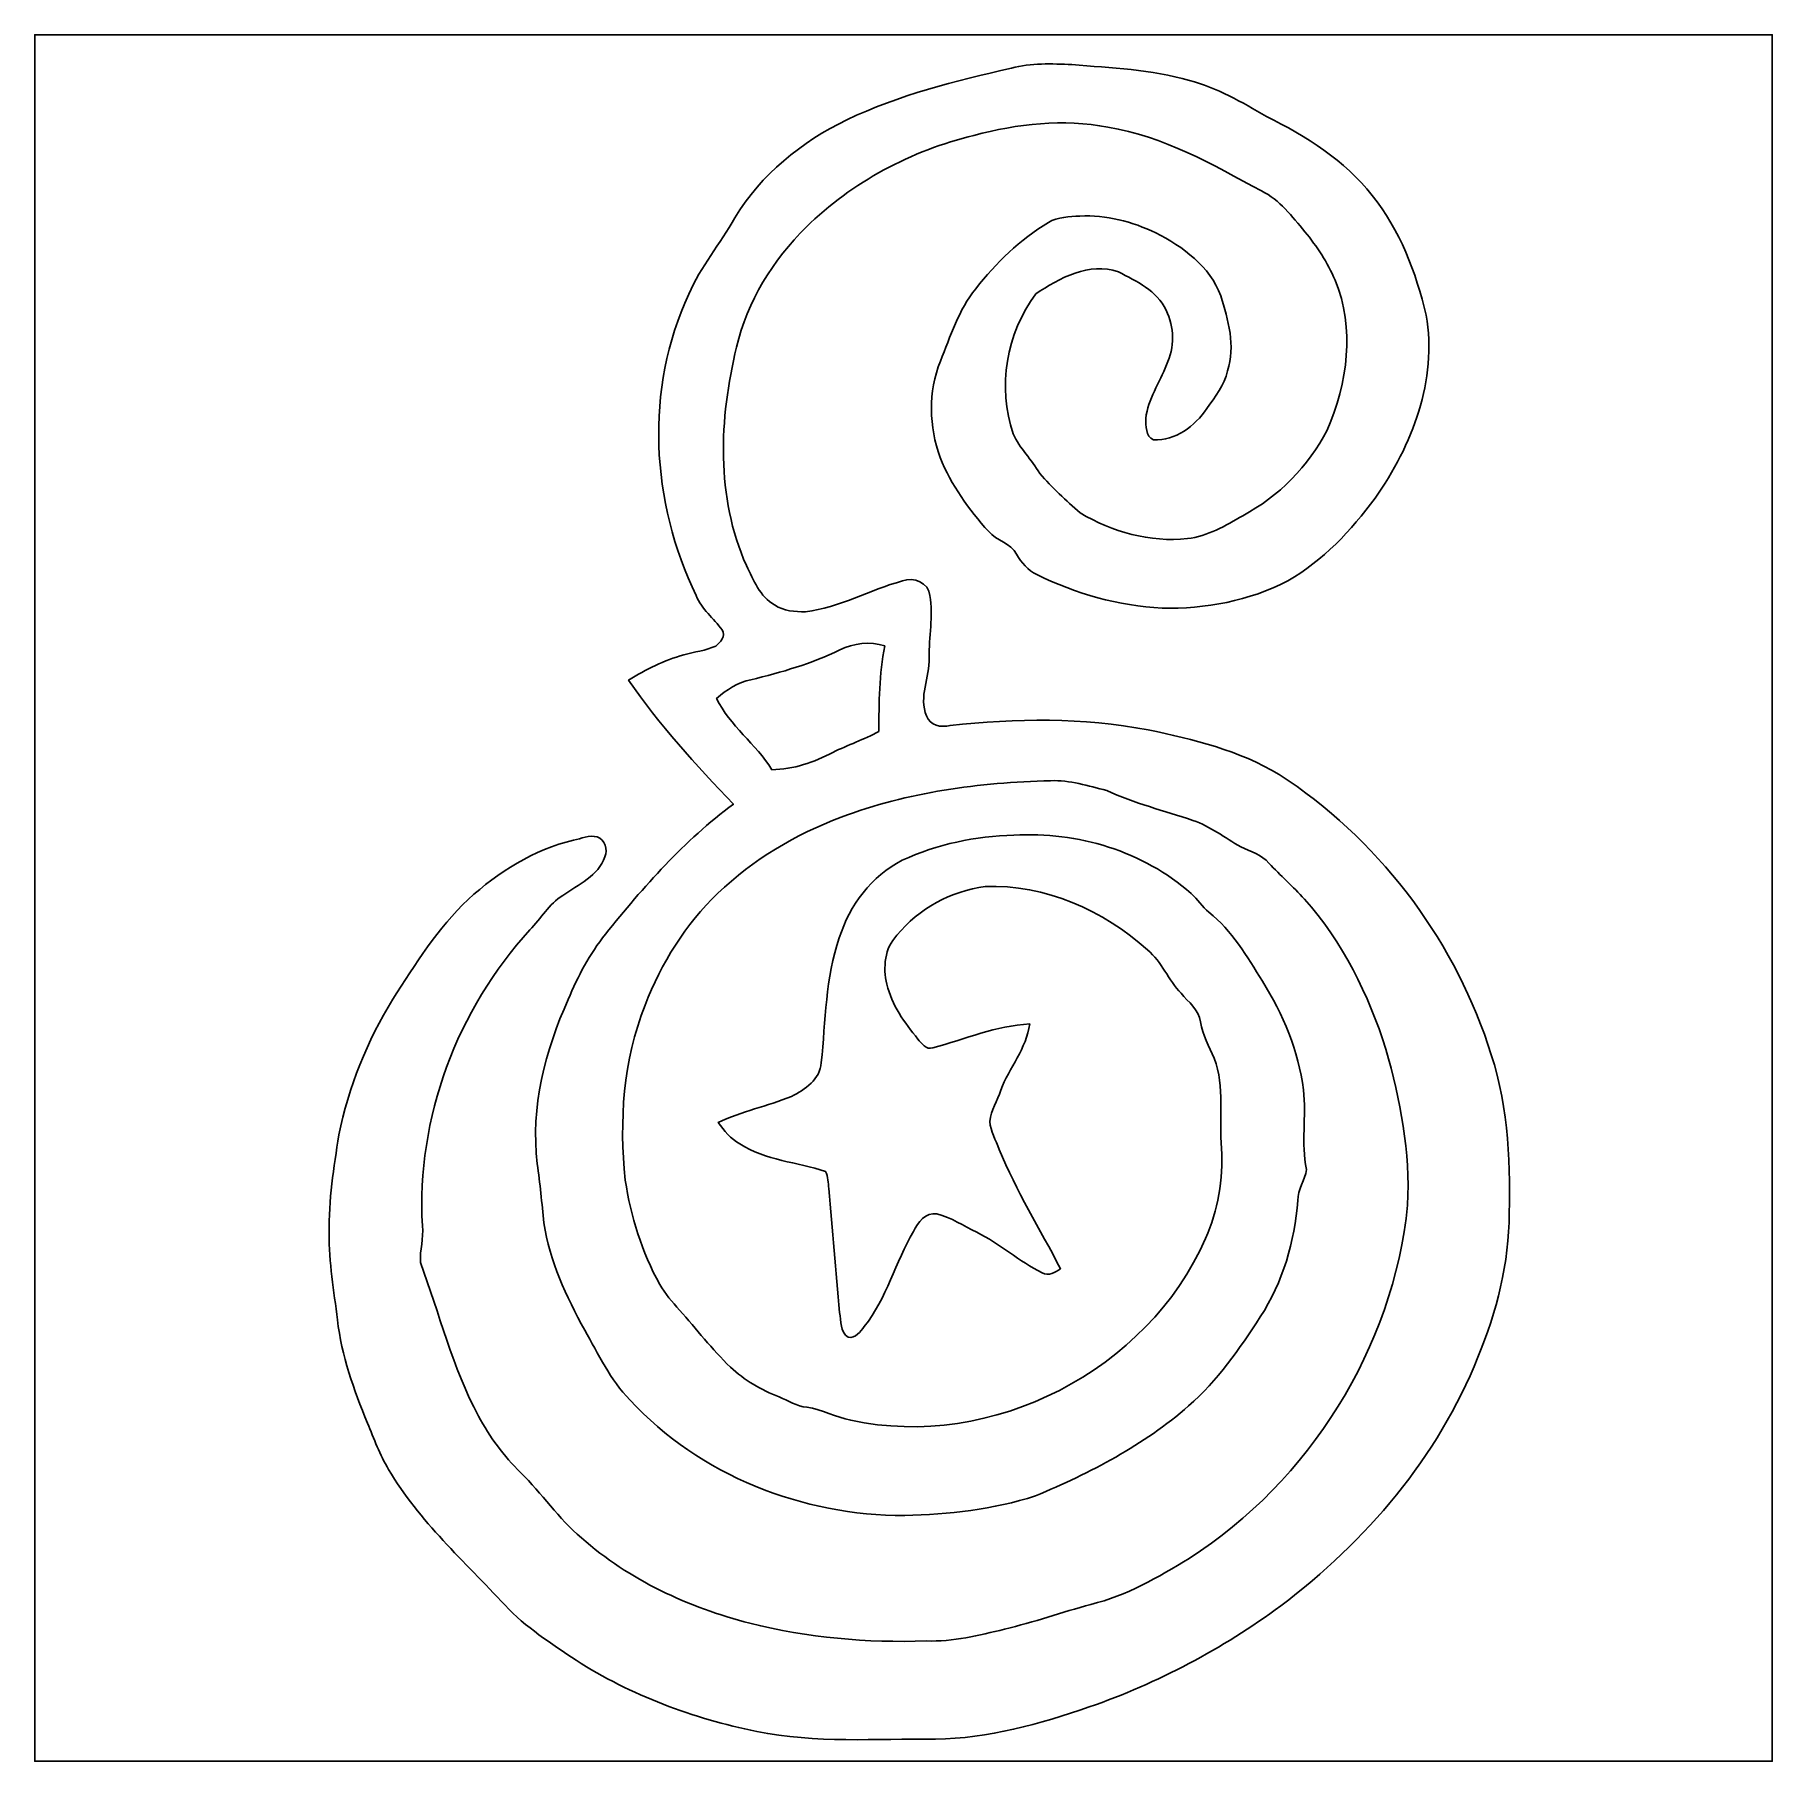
# Model space of a CAD drawing. Header units: centimetres. Extents: x -16.8 to 16.8, y -16.7 to 16.7.
import ezdxf

# ---------------------------------------------------------------- set-up
doc = ezdxf.new("R2010")
doc.units = ezdxf.units.CM
doc.header["$MEASUREMENT"] = 0
doc.layers.add('Layer 1', color=7, linetype='Continuous')

msp = doc.modelspace()

# ---------------------------------------------------------------- linework, layer by layer
at = {"layer": 'Layer 1', "color": 7}
for points, knots in [([(-16.77458, 16.66875), (-16.77458, 16.66875), (16.77458, 16.66875), (16.77458, 16.66875), (16.77458, 16.66875), (16.77458, 16.66875), (16.77458, -16.66875), (16.77458, -16.66875), (16.77458, -16.66875), (16.77458, -16.66875), (-16.77458, -16.66875), (-16.77458, -16.66875), (-16.77458, -16.66875), (-16.77458, -16.66875), (-16.77458, 16.66875), (-16.77458, 16.66875), (-16.77458, 16.66875), (-16.77458, 16.66875), (-16.77458, 16.66875), (-16.77458, 16.66875)], [0, 0, 0, 0, 0.16666667, 0.16666667, 0.16666667, 0.16666667, 0.33333333, 0.33333333, 0.33333333, 0.33333333, 0.5, 0.5, 0.5, 0.5, 0.66666667, 0.66666667, 0.66666667, 0.66666667, 1, 1, 1, 1]), ([(2.08245, 16.02387), (1.00048, 15.77763), (-0.08819, 15.50282), (-1.09538, 15.02657), (-1.09538, 15.02657), (-1.96674, 14.60324), (-2.75167, 13.97), (-3.25649, 13.13392), (-3.25649, 13.13392), (-3.54118, 12.63509), (-3.91724, 12.19094), (-4.14302, 11.6586), (-4.14302, 11.6586), (-5.00627, 9.83439), (-4.87398, 7.63552), (-4.00403, 5.83882), (-4.00403, 5.83882), (-3.89326, 5.57742), (-3.66748, 5.39926), (-3.50132, 5.17701), (-3.50132, 5.17701), (-3.42194, 5.06271), (-3.53483, 4.93042), (-3.62514, 4.86551), (-3.62514, 4.86551), (-3.81988, 4.77555), (-4.03719, 4.7565), (-4.24074, 4.69265), (-4.24074, 4.69265), (-4.62174, 4.59317), (-4.9724, 4.41078), (-5.30754, 4.20793), (-5.30754, 4.20793), (-4.71699, 3.34292), (-4.00826, 2.56434), (-3.28295, 1.81081), (-3.28295, 1.81081), (-4.23545, 1.1116), (-5.01968, 0.21696), (-5.75592, -0.69991), (-5.75592, -0.69991), (-6.05861, -1.07985), (-6.28579, -1.5113), (-6.47312, -1.95756), (-6.47312, -1.95756), (-6.9215, -2.94534), (-7.20196, -4.04213), (-7.07178, -5.13151), (-7.07178, -5.13151), (-7.02028, -5.51109), (-6.98006, -5.89209), (-6.94373, -6.2738), (-6.94373, -6.2738), (-6.83189, -7.01146), (-6.51157, -7.69373), (-6.15562, -8.34214), (-6.15562, -8.34214), (-5.89245, -8.80851), (-5.66314, -9.30557), (-5.28179, -9.69151), (-5.28179, -9.69151), (-3.93735, -11.15448), (-1.94733, -11.92636), (0.02293, -11.9253), (0.02293, -11.9253), (0.87418, -11.89849), (1.73426, -11.811), (2.54741, -11.54501), (2.54741, -11.54501), (3.60327, -11.10192), (4.63832, -10.5664), (5.5051, -9.80863), (5.5051, -9.80863), (6.06319, -9.32145), (6.48511, -8.70338), (6.88975, -8.08884), (6.88975, -8.08884), (7.32508, -7.41927), (7.55227, -6.63187), (7.61577, -5.84024), (7.61577, -5.84024), (7.60871, -5.62398), (7.75511, -5.44724), (7.78298, -5.24157), (7.78298, -5.24157), (7.67362, -4.73534), (7.78122, -4.21358), (7.72266, -3.70205), (7.72266, -3.70205), (7.62847, -2.95204), (7.32719, -2.24402), (6.93032, -1.6062), (6.93032, -1.6062), (6.63152, -1.13206), (6.34471, -0.62583), (5.89492, -0.27623), (5.89492, -0.27623), (5.76792, -0.16792), (5.68043, -0.02223), (5.55484, 0.08678), (5.55484, 0.08678), (4.62844, 0.90452), (3.3588, 1.28482), (2.1336, 1.21497), (2.1336, 1.21497), (1.39382, 1.19204), (0.64911, 1.04316), (-0.02328, 0.72743), (-0.02328, 0.72743), (-0.6163, 0.42757), (-1.04175, -0.14146), (-1.23966, -0.76835), (-1.23966, -0.76835), (-1.51095, -1.5427), (-1.50072, -2.37314), (-1.58891, -3.17853), (-1.58891, -3.17853), (-1.60549, -3.50273), (-1.905, -3.69993), (-2.16429, -3.83364), (-2.16429, -3.83364), (-2.62855, -4.0192), (-3.12349, -4.1215), (-3.57787, -4.33317), (-3.57787, -4.33317), (-3.47028, -4.49933), (-3.33058, -4.64608), (-3.15842, -4.74592), (-3.15842, -4.74592), (-2.66277, -5.06871), (-2.05281, -5.09693), (-1.50495, -5.28249), (-1.50495, -5.28249), (-1.4478, -5.38127), (-1.46226, -5.50157), (-1.43933, -5.60987), (-1.43933, -5.60987), (-1.37266, -6.4075), (-1.3014, -7.20478), (-1.23296, -8.00241), (-1.23296, -8.00241), (-1.20579, -8.17139), (-1.22837, -8.376), (-1.06715, -8.48289), (-1.06715, -8.48289), (-0.92393, -8.51288), (-0.83397, -8.36542), (-0.75741, -8.2737), (-0.75741, -8.2737), (-0.32068, -7.72971), (-0.15804, -7.03227), (0.19473, -6.43961), (0.19473, -6.43961), (0.27587, -6.26569), (0.42686, -6.06107), (0.64594, -6.09882), (0.64594, -6.09882), (0.9211, -6.16797), (1.16064, -6.3313), (1.41323, -6.45548), (1.41323, -6.45548), (1.85984, -6.67385), (2.22991, -7.01887), (2.67582, -7.23688), (2.67582, -7.23688), (2.80176, -7.30779), (2.92735, -7.22912), (3.03177, -7.15963), (3.03177, -7.15963), (2.63596, -6.39163), (2.17417, -5.65644), (1.84714, -4.85422), (1.84714, -4.85422), (1.77871, -4.67678), (1.68875, -4.50321), (1.66441, -4.31306), (1.66441, -4.31306), (1.68839, -4.09751), (1.81434, -3.91407), (1.87925, -3.71122), (1.87925, -3.71122), (2.04011, -3.27342), (2.37772, -2.90548), (2.43664, -2.43099), (2.43664, -2.43099), (1.78894, -2.4638), (1.18674, -2.72909), (0.56762, -2.89313), (0.56762, -2.89313), (0.43568, -2.9397), (0.35172, -2.80388), (0.27693, -2.72274), (0.27693, -2.72274), (0.01799, -2.40947), (-0.22507, -2.06481), (-0.32244, -1.6637), (-0.32244, -1.6637), (-0.39829, -1.34444), (-0.36548, -0.96555), (-0.12665, -0.72073), (-0.12665, -0.72073), (0.29034, -0.20073), (0.91793, 0.13194), (1.57515, 0.21943), (1.57515, 0.21943), (2.73226, 0.27199), (3.86292, -0.23989), (4.71205, -1.0033), (4.71205, -1.0033), (4.98863, -1.23261), (5.11104, -1.58433), (5.35834, -1.83833), (5.35834, -1.83833), (5.50474, -2.00695), (5.69771, -2.159), (5.73722, -2.39289), (5.73722, -2.39289), (5.77321, -2.64583), (5.89774, -2.86632), (6.00181, -3.09457), (6.00181, -3.09457), (6.20501, -3.6516), (6.08824, -4.25697), (6.14186, -4.83517), (6.14186, -4.83517), (6.17996, -5.42996), (6.07236, -6.02968), (5.83389, -6.57542), (5.83389, -6.57542), (4.71417, -9.12178), (1.70568, -10.67752), (-1.01706, -10.08309), (-1.01706, -10.08309), (-1.30634, -10.02206), (-1.57268, -9.8806), (-1.86443, -9.83156), (-1.86443, -9.83156), (-2.06269, -9.82239), (-2.22356, -9.70033), (-2.40348, -9.63436), (-2.40348, -9.63436), (-2.74708, -9.49854), (-3.07305, -9.31192), (-3.34222, -9.05722), (-3.34222, -9.05722), (-3.69641, -8.71502), (-3.99803, -8.32485), (-4.324, -7.95761), (-4.324, -7.95761), (-4.46088, -7.79921), (-4.60728, -7.64575), (-4.70711, -7.46019), (-4.70711, -7.46019), (-5.05319, -6.8386), (-5.26344, -6.14645), (-5.37351, -5.44583), (-5.37351, -5.44583), (-5.48887, -4.312), (-5.41937, -3.13337), (-4.98722, -2.06763), (-4.98722, -2.06763), (-4.68171, -1.25871), (-4.20546, -0.51118), (-3.58563, 0.09278), (-3.58563, 0.09278), (-2.90442, 0.73872), (-2.08456, 1.23296), (-1.20509, 1.55822), (-1.20509, 1.55822), (0.0829, 2.04752), (1.4672, 2.23167), (2.8388, 2.26519), (2.8388, 2.26519), (3.20992, 2.27753), (3.56764, 2.16464), (3.92359, 2.07645), (3.92359, 2.07645), (4.45841, 1.82845), (5.03167, 1.68593), (5.58871, 1.49754), (5.58871, 1.49754), (5.92561, 1.38606), (6.20536, 1.15817), (6.51263, 0.98778), (6.51263, 0.98778), (6.6996, 0.89606), (6.91727, 0.83926), (7.05556, 0.67134), (7.05556, 0.67134), (7.27922, 0.43639), (7.52122, 0.21907), (7.74171, -0.0194), (7.74171, -0.0194), (8.48184, -0.84878), (8.98066, -1.86619), (9.31651, -2.91924), (9.31651, -2.91924), (9.5945, -3.89467), (9.78641, -4.91031), (9.73279, -5.92843), (9.73279, -5.92843), (9.45832, -8.68539), (7.8419, -11.25432), (5.51886, -12.75115), (5.51886, -12.75115), (4.9216, -13.11522), (4.30389, -13.47576), (3.61703, -13.63909), (3.61703, -13.63909), (3.06035, -13.79326), (2.51389, -13.9827), (1.95227, -14.11958), (1.95227, -14.11958), (1.45627, -14.23599), (0.95532, -14.36723), (0.44097, -14.34465), (0.44097, -14.34465), (-0.70273, -14.38875), (-1.8542, -14.27939), (-2.96616, -14.00528), (-2.96616, -14.00528), (-4.14973, -13.69554), (-5.29731, -13.17554), (-6.21594, -12.35357), (-6.21594, -12.35357), (-6.66503, -11.98986), (-6.97653, -11.49315), (-7.39211, -11.09627), (-7.39211, -11.09627), (-7.71596, -10.77524), (-7.99289, -10.4073), (-8.20596, -10.00407), (-8.20596, -10.00407), (-8.70938, -9.06745), (-8.96161, -8.02675), (-9.3278, -7.03545), (-9.3278, -7.03545), (-9.34191, -6.80226), (-9.25901, -6.56908), (-9.28899, -6.33307), (-9.28899, -6.33307), (-9.40894, -4.24815), (-8.61942, -2.1523), (-7.2136, -0.61771), (-7.2136, -0.61771), (-6.99876, -0.39723), (-6.84424, -0.11606), (-6.57754, 0.04939), (-6.57754, 0.04939), (-6.2798, 0.26106), (-5.89351, 0.42263), (-5.76615, 0.79587), (-5.76615, 0.79587), (-5.70618, 0.93521), (-5.76509, 1.1243), (-5.91291, 1.17898), (-5.91291, 1.17898), (-6.06637, 1.22273), (-6.22335, 1.14476), (-6.37223, 1.11831), (-6.37223, 1.11831), (-7.13952, 0.92992), (-7.82673, 0.50341), (-8.40423, -0.02716), (-8.40423, -0.02716), (-8.99372, -0.58526), (-9.43046, -1.27564), (-9.86261, -1.9558), (-9.86261, -1.9558), (-10.3572, -2.75978), (-10.70963, -3.6509), (-10.90471, -4.57447), (-10.90471, -4.57447), (-10.99679, -5.20347), (-11.10403, -5.836), (-11.08957, -6.47418), (-11.08957, -6.47418), (-11.09839, -7.03474), (-10.99608, -7.58825), (-10.93082, -8.14317), (-10.93082, -8.14317), (-10.84933, -8.83603), (-10.61473, -9.49784), (-10.34979, -10.13919), (-10.34979, -10.13919), (-10.22315, -10.44152), (-10.11308, -10.75337), (-9.94093, -11.03454), (-9.94093, -11.03454), (-9.35073, -12.03501), (-8.47654, -12.81289), (-7.69444, -13.65603), (-7.69444, -13.65603), (-7.2958, -14.07971), (-6.80261, -14.3958), (-6.32354, -14.7193), (-6.32354, -14.7193), (-5.26274, -15.39416), (-4.06506, -15.84572), (-2.83457, -16.09337), (-2.83457, -16.09337), (-1.69792, -16.32479), (-0.53305, -16.23377), (0.61807, -16.24012), (0.61807, -16.24012), (1.63795, -16.22884), (2.62996, -15.95296), (3.58669, -15.61994), (3.58669, -15.61994), (4.9089, -15.16204), (6.15738, -14.4974), (7.28345, -13.66802), (7.28345, -13.66802), (8.93198, -12.43012), (10.32122, -10.79429), (11.08992, -8.86848), (11.08992, -8.86848), (11.45399, -7.98689), (11.69635, -7.04391), (11.69564, -6.08577), (11.69564, -6.08577), (11.73057, -4.98969), (11.65296, -3.87033), (11.28466, -2.82928), (11.28466, -2.82928), (10.56922, -0.70803), (9.13342, 1.16628), (7.25382, 2.38619), (7.25382, 2.38619), (6.48335, 2.84939), (5.59541, 3.06564), (4.72405, 3.24661), (4.72405, 3.24661), (3.46393, 3.4858), (2.17064, 3.47063), (0.89994, 3.33234), (0.89994, 3.33234), (0.72743, 3.28612), (0.51329, 3.32775), (0.44662, 3.51578), (0.44662, 3.51578), (0.29069, 3.88232), (0.50165, 4.26332), (0.49847, 4.63832), (0.49847, 4.63832), (0.48084, 5.03978), (0.58173, 5.44054), (0.51153, 5.83953), (0.51153, 5.83953), (0.48683, 6.08295), (0.19438, 6.21065), (-0.02046, 6.12352), (-0.02046, 6.12352), (-0.65052, 5.94642), (-1.23472, 5.60705), (-1.8923, 5.52662), (-1.8923, 5.52662), (-2.09409, 5.52838), (-2.3174, 5.53826), (-2.48849, 5.65856), (-2.48849, 5.65856), (-2.7753, 5.81978), (-2.8956, 6.13869), (-3.03318, 6.41844), (-3.03318, 6.41844), (-3.62409, 7.74418), (-3.55847, 9.2523), (-3.22404, 10.63554), (-3.22404, 10.63554), (-3.02013, 11.52102), (-2.51742, 12.31829), (-1.87889, 12.95612), (-1.87889, 12.95612), (-0.98884, 13.82854), (0.15099, 14.43143), (1.3589, 14.72565), (1.3589, 14.72565), (2.19886, 14.94719), (3.08716, 15.05444), (3.94688, 14.88299), (3.94688, 14.88299), (5.01897, 14.71119), (5.97041, 14.16015), (6.91268, 13.6525), (6.91268, 13.6525), (7.26793, 13.48105), (7.50288, 13.15791), (7.75017, 12.86581), (7.75017, 12.86581), (7.98301, 12.58076), (8.19009, 12.27067), (8.33261, 11.93024), (8.33261, 11.93024), (8.72525, 11.00561), (8.57144, 9.93422), (8.18127, 9.03605), (8.18127, 9.03605), (7.82073, 8.33896), (7.24394, 7.75335), (6.55249, 7.38152), (6.55249, 7.38152), (6.217, 7.19067), (5.87481, 6.98253), (5.48217, 6.9402), (5.48217, 6.9402), (4.75862, 6.86153), (4.03049, 7.07108), (3.4096, 7.43409), (3.4096, 7.43409), (3.1429, 7.67927), (2.86597, 7.92198), (2.63172, 8.19926), (2.63172, 8.19926), (2.47579, 8.46384), (2.24402, 8.68151), (2.11949, 8.96408), (2.11949, 8.96408), (1.80658, 9.86084), (1.9879, 10.90577), (2.5527, 11.66389), (2.5527, 11.66389), (3.0099, 11.9694), (3.5881, 12.29078), (4.14937, 12.08934), (4.14937, 12.08934), (4.49933, 11.91013), (4.89338, 11.72845), (5.06906, 11.35098), (5.06906, 11.35098), (5.23381, 11.02748), (5.2384, 10.6232), (5.07753, 10.29688), (5.07753, 10.29688), (4.947, 9.9501), (4.72122, 9.63401), (4.67748, 9.25936), (4.67748, 9.25936), (4.68595, 9.12707), (4.66901, 8.90693), (4.82706, 8.84661), (4.82706, 8.84661), (5.25639, 8.82474), (5.62469, 9.11578), (5.85999, 9.44986), (5.85999, 9.44986), (6.00957, 9.68128), (6.19972, 9.90177), (6.25581, 10.1794), (6.25581, 10.1794), (6.41667, 10.65706), (6.26921, 11.16471), (6.12493, 11.62544), (6.12493, 11.62544), (5.9182, 12.20011), (5.39362, 12.57476), (4.87292, 12.84464), (4.87292, 12.84464), (4.41607, 13.05877), (3.91336, 13.19177), (3.40572, 13.16849), (3.40572, 13.16849), (3.19969, 13.15826), (2.97991, 13.14909), (2.79682, 13.04361), (2.79682, 13.04361), (2.24896, 12.71623), (1.78894, 12.26114), (1.39382, 11.76443), (1.39382, 11.76443), (1.06539, 11.35345), (0.90629, 10.84651), (0.71191, 10.36602), (0.71191, 10.36602), (0.47237, 9.77618), (0.49036, 9.09955), (0.70838, 8.50653), (0.70838, 8.50653), (0.92004, 7.97348), (1.26048, 7.499), (1.64465, 7.07743), (1.64465, 7.07743), (1.7974, 6.89751), (2.07045, 6.85659), (2.18299, 6.6361), (2.18299, 6.6361), (2.28071, 6.477), (2.39854, 6.32601), (2.57316, 6.24558), (2.57316, 6.24558), (3.32634, 5.87269), (4.15219, 5.64198), (4.99286, 5.59788), (4.99286, 5.59788), (5.82754, 5.57812), (6.67702, 5.73581), (7.42103, 6.12352), (7.42103, 6.12352), (8.09907, 6.51298), (8.64482, 7.09718), (9.10625, 7.72054), (9.10625, 7.72054), (9.81851, 8.73654), (10.31557, 10.00054), (10.09121, 11.25679), (10.09121, 11.25679), (9.89647, 12.08229), (9.58427, 12.8972), (9.05157, 13.56713), (9.05157, 13.56713), (8.51817, 14.2434), (7.77416, 14.71542), (7.00864, 15.08972), (7.00864, 15.08972), (6.53697, 15.36806), (6.05367, 15.64534), (5.51956, 15.78434), (5.51956, 15.78434), (4.78331, 16.00553), (4.01144, 16.02422), (3.25226, 16.09478), (3.25226, 16.09478), (2.86244, 16.10783), (2.46204, 16.12794), (2.08245, 16.02387)], [0, 0, 0, 0, 0.00636943, 0.00636943, 0.00636943, 0.00636943, 0.01273885, 0.01273885, 0.01273885, 0.01273885, 0.01910828, 0.01910828, 0.01910828, 0.01910828, 0.02547771, 0.02547771, 0.02547771, 0.02547771, 0.03184713, 0.03184713, 0.03184713, 0.03184713, 0.03821656, 0.03821656, 0.03821656, 0.03821656, 0.04458599, 0.04458599, 0.04458599, 0.04458599, 0.05095541, 0.05095541, 0.05095541, 0.05095541, 0.05732484, 0.05732484, 0.05732484, 0.05732484, 0.06369427, 0.06369427, 0.06369427, 0.06369427, 0.07006369, 0.07006369, 0.07006369, 0.07006369, 0.07643312, 0.07643312, 0.07643312, 0.07643312, 0.08280255, 0.08280255, 0.08280255, 0.08280255, 0.08917197, 0.08917197, 0.08917197, 0.08917197, 0.0955414, 0.0955414, 0.0955414, 0.0955414, 0.10191083, 0.10191083, 0.10191083, 0.10191083, 0.10828025, 0.10828025, 0.10828025, 0.10828025, 0.11464968, 0.11464968, 0.11464968, 0.11464968, 0.12101911, 0.12101911, 0.12101911, 0.12101911, 0.12738854, 0.12738854, 0.12738854, 0.12738854, 0.13375796, 0.13375796, 0.13375796, 0.13375796, 0.14012739, 0.14012739, 0.14012739, 0.14012739, 0.14649682, 0.14649682, 0.14649682, 0.14649682, 0.15286624, 0.15286624, 0.15286624, 0.15286624, 0.15923567, 0.15923567, 0.15923567, 0.15923567, 0.1656051, 0.1656051, 0.1656051, 0.1656051, 0.17197452, 0.17197452, 0.17197452, 0.17197452, 0.17834395, 0.17834395, 0.17834395, 0.17834395, 0.18471338, 0.18471338, 0.18471338, 0.18471338, 0.1910828, 0.1910828, 0.1910828, 0.1910828, 0.19745223, 0.19745223, 0.19745223, 0.19745223, 0.20382166, 0.20382166, 0.20382166, 0.20382166, 0.21019108, 0.21019108, 0.21019108, 0.21019108, 0.21656051, 0.21656051, 0.21656051, 0.21656051, 0.22292994, 0.22292994, 0.22292994, 0.22292994, 0.22929936, 0.22929936, 0.22929936, 0.22929936, 0.23566879, 0.23566879, 0.23566879, 0.23566879, 0.24203822, 0.24203822, 0.24203822, 0.24203822, 0.24840764, 0.24840764, 0.24840764, 0.24840764, 0.25477707, 0.25477707, 0.25477707, 0.25477707, 0.2611465, 0.2611465, 0.2611465, 0.2611465, 0.26751592, 0.26751592, 0.26751592, 0.26751592, 0.27388535, 0.27388535, 0.27388535, 0.27388535, 0.28025478, 0.28025478, 0.28025478, 0.28025478, 0.2866242, 0.2866242, 0.2866242, 0.2866242, 0.29299363, 0.29299363, 0.29299363, 0.29299363, 0.29936306, 0.29936306, 0.29936306, 0.29936306, 0.30573248, 0.30573248, 0.30573248, 0.30573248, 0.31210191, 0.31210191, 0.31210191, 0.31210191, 0.31847134, 0.31847134, 0.31847134, 0.31847134, 0.32484076, 0.32484076, 0.32484076, 0.32484076, 0.33121019, 0.33121019, 0.33121019, 0.33121019, 0.33757962, 0.33757962, 0.33757962, 0.33757962, 0.34394904, 0.34394904, 0.34394904, 0.34394904, 0.35031847, 0.35031847, 0.35031847, 0.35031847, 0.3566879, 0.3566879, 0.3566879, 0.3566879, 0.36305732, 0.36305732, 0.36305732, 0.36305732, 0.36942675, 0.36942675, 0.36942675, 0.36942675, 0.37579618, 0.37579618, 0.37579618, 0.37579618, 0.38216561, 0.38216561, 0.38216561, 0.38216561, 0.38853503, 0.38853503, 0.38853503, 0.38853503, 0.39490446, 0.39490446, 0.39490446, 0.39490446, 0.40127389, 0.40127389, 0.40127389, 0.40127389, 0.40764331, 0.40764331, 0.40764331, 0.40764331, 0.41401274, 0.41401274, 0.41401274, 0.41401274, 0.42038217, 0.42038217, 0.42038217, 0.42038217, 0.42675159, 0.42675159, 0.42675159, 0.42675159, 0.43312102, 0.43312102, 0.43312102, 0.43312102, 0.43949045, 0.43949045, 0.43949045, 0.43949045, 0.44585987, 0.44585987, 0.44585987, 0.44585987, 0.4522293, 0.4522293, 0.4522293, 0.4522293, 0.45859873, 0.45859873, 0.45859873, 0.45859873, 0.46496815, 0.46496815, 0.46496815, 0.46496815, 0.47133758, 0.47133758, 0.47133758, 0.47133758, 0.47770701, 0.47770701, 0.47770701, 0.47770701, 0.48407643, 0.48407643, 0.48407643, 0.48407643, 0.49044586, 0.49044586, 0.49044586, 0.49044586, 0.49681529, 0.49681529, 0.49681529, 0.49681529, 0.50318471, 0.50318471, 0.50318471, 0.50318471, 0.50955414, 0.50955414, 0.50955414, 0.50955414, 0.51592357, 0.51592357, 0.51592357, 0.51592357, 0.52229299, 0.52229299, 0.52229299, 0.52229299, 0.52866242, 0.52866242, 0.52866242, 0.52866242, 0.53503185, 0.53503185, 0.53503185, 0.53503185, 0.54140127, 0.54140127, 0.54140127, 0.54140127, 0.5477707, 0.5477707, 0.5477707, 0.5477707, 0.55414013, 0.55414013, 0.55414013, 0.55414013, 0.56050955, 0.56050955, 0.56050955, 0.56050955, 0.56687898, 0.56687898, 0.56687898, 0.56687898, 0.57324841, 0.57324841, 0.57324841, 0.57324841, 0.57961783, 0.57961783, 0.57961783, 0.57961783, 0.58598726, 0.58598726, 0.58598726, 0.58598726, 0.59235669, 0.59235669, 0.59235669, 0.59235669, 0.59872611, 0.59872611, 0.59872611, 0.59872611, 0.60509554, 0.60509554, 0.60509554, 0.60509554, 0.61146497, 0.61146497, 0.61146497, 0.61146497, 0.61783439, 0.61783439, 0.61783439, 0.61783439, 0.62420382, 0.62420382, 0.62420382, 0.62420382, 0.63057325, 0.63057325, 0.63057325, 0.63057325, 0.63694268, 0.63694268, 0.63694268, 0.63694268, 0.6433121, 0.6433121, 0.6433121, 0.6433121, 0.64968153, 0.64968153, 0.64968153, 0.64968153, 0.65605096, 0.65605096, 0.65605096, 0.65605096, 0.66242038, 0.66242038, 0.66242038, 0.66242038, 0.66878981, 0.66878981, 0.66878981, 0.66878981, 0.67515924, 0.67515924, 0.67515924, 0.67515924, 0.68152866, 0.68152866, 0.68152866, 0.68152866, 0.68789809, 0.68789809, 0.68789809, 0.68789809, 0.69426752, 0.69426752, 0.69426752, 0.69426752, 0.70063694, 0.70063694, 0.70063694, 0.70063694, 0.70700637, 0.70700637, 0.70700637, 0.70700637, 0.7133758, 0.7133758, 0.7133758, 0.7133758, 0.71974522, 0.71974522, 0.71974522, 0.71974522, 0.72611465, 0.72611465, 0.72611465, 0.72611465, 0.73248408, 0.73248408, 0.73248408, 0.73248408, 0.7388535, 0.7388535, 0.7388535, 0.7388535, 0.74522293, 0.74522293, 0.74522293, 0.74522293, 0.75159236, 0.75159236, 0.75159236, 0.75159236, 0.75796178, 0.75796178, 0.75796178, 0.75796178, 0.76433121, 0.76433121, 0.76433121, 0.76433121, 0.77070064, 0.77070064, 0.77070064, 0.77070064, 0.77707006, 0.77707006, 0.77707006, 0.77707006, 0.78343949, 0.78343949, 0.78343949, 0.78343949, 0.78980892, 0.78980892, 0.78980892, 0.78980892, 0.79617834, 0.79617834, 0.79617834, 0.79617834, 0.80254777, 0.80254777, 0.80254777, 0.80254777, 0.8089172, 0.8089172, 0.8089172, 0.8089172, 0.81528662, 0.81528662, 0.81528662, 0.81528662, 0.82165605, 0.82165605, 0.82165605, 0.82165605, 0.82802548, 0.82802548, 0.82802548, 0.82802548, 0.8343949, 0.8343949, 0.8343949, 0.8343949, 0.84076433, 0.84076433, 0.84076433, 0.84076433, 0.84713376, 0.84713376, 0.84713376, 0.84713376, 0.85350318, 0.85350318, 0.85350318, 0.85350318, 0.85987261, 0.85987261, 0.85987261, 0.85987261, 0.86624204, 0.86624204, 0.86624204, 0.86624204, 0.87261146, 0.87261146, 0.87261146, 0.87261146, 0.87898089, 0.87898089, 0.87898089, 0.87898089, 0.88535032, 0.88535032, 0.88535032, 0.88535032, 0.89171975, 0.89171975, 0.89171975, 0.89171975, 0.89808917, 0.89808917, 0.89808917, 0.89808917, 0.9044586, 0.9044586, 0.9044586, 0.9044586, 0.91082803, 0.91082803, 0.91082803, 0.91082803, 0.91719745, 0.91719745, 0.91719745, 0.91719745, 0.92356688, 0.92356688, 0.92356688, 0.92356688, 0.92993631, 0.92993631, 0.92993631, 0.92993631, 0.93630573, 0.93630573, 0.93630573, 0.93630573, 0.94267516, 0.94267516, 0.94267516, 0.94267516, 0.94904459, 0.94904459, 0.94904459, 0.94904459, 0.95541401, 0.95541401, 0.95541401, 0.95541401, 0.96178344, 0.96178344, 0.96178344, 0.96178344, 0.96815287, 0.96815287, 0.96815287, 0.96815287, 0.97452229, 0.97452229, 0.97452229, 0.97452229, 0.98089172, 0.98089172, 0.98089172, 0.98089172, 0.98726115, 0.98726115, 0.98726115, 0.98726115, 1, 1, 1, 1]), ([(-1.22767, 4.79108), (-0.96238, 4.92478), (-0.64735, 4.95794), (-0.36266, 4.86833), (-0.36266, 4.86833), (-0.46955, 4.32506), (-0.47378, 3.76802), (-0.47696, 3.21628), (-0.47696, 3.21628), (-0.76165, 3.05964), (-1.07174, 2.95628), (-1.36278, 2.81199), (-1.36278, 2.81199), (-1.72896, 2.62114), (-2.12337, 2.48285), (-2.54176, 2.47756), (-2.54176, 2.47756), (-2.84762, 2.97709), (-3.35633, 3.31858), (-3.60892, 3.85516), (-3.60892, 3.85516), (-3.4163, 4.01884), (-3.19969, 4.16666), (-2.94605, 4.21428), (-2.94605, 4.21428), (-2.35832, 4.3561), (-1.77341, 4.52649), (-1.22767, 4.79108)], [0, 0, 0, 0, 0.125, 0.125, 0.125, 0.125, 0.25, 0.25, 0.25, 0.25, 0.375, 0.375, 0.375, 0.375, 0.5, 0.5, 0.5, 0.5, 0.625, 0.625, 0.625, 0.625, 0.75, 0.75, 0.75, 0.75, 1, 1, 1, 1])]:
    msp.add_open_spline(points, degree=3, knots=knots, dxfattribs=at)
at = {"layer": 'Layer 1', "color": 253}
for points, knots in [([(2.08245, 16.02387), (2.46204, 16.12794), (2.86244, 16.10783), (3.25226, 16.09478), (3.25226, 16.09478), (4.01144, 16.02422), (4.78331, 16.00553), (5.51956, 15.78434), (5.51956, 15.78434), (6.05367, 15.64534), (6.53697, 15.36806), (7.00864, 15.08972), (7.00864, 15.08972), (7.77416, 14.71542), (8.51817, 14.2434), (9.05157, 13.56713), (9.05157, 13.56713), (9.58427, 12.8972), (9.89647, 12.08229), (10.09121, 11.25679), (10.09121, 11.25679), (10.31557, 10.00054), (9.81851, 8.73654), (9.10625, 7.72054), (9.10625, 7.72054), (8.64482, 7.09718), (8.09907, 6.51298), (7.42103, 6.12352), (7.42103, 6.12352), (6.67702, 5.73581), (5.82754, 5.57812), (4.99286, 5.59788), (4.99286, 5.59788), (4.15219, 5.64198), (3.32634, 5.87269), (2.57316, 6.24558), (2.57316, 6.24558), (2.39854, 6.32601), (2.28071, 6.477), (2.18299, 6.6361), (2.18299, 6.6361), (2.07045, 6.85659), (1.7974, 6.89751), (1.64465, 7.07743), (1.64465, 7.07743), (1.26048, 7.499), (0.92004, 7.97348), (0.70838, 8.50653), (0.70838, 8.50653), (0.49036, 9.09955), (0.47237, 9.77618), (0.71191, 10.36602), (0.71191, 10.36602), (0.90629, 10.84651), (1.06539, 11.35345), (1.39382, 11.76443), (1.39382, 11.76443), (1.78894, 12.26114), (2.24896, 12.71623), (2.79682, 13.04361), (2.79682, 13.04361), (2.97991, 13.14909), (3.19969, 13.15826), (3.40572, 13.16849), (3.40572, 13.16849), (3.91336, 13.19177), (4.41607, 13.05877), (4.87292, 12.84464), (4.87292, 12.84464), (5.39362, 12.57476), (5.9182, 12.20011), (6.12493, 11.62544), (6.12493, 11.62544), (6.26921, 11.16471), (6.41667, 10.65706), (6.25581, 10.1794), (6.25581, 10.1794), (6.19972, 9.90177), (6.00957, 9.68128), (5.85999, 9.44986), (5.85999, 9.44986), (5.62469, 9.11578), (5.25639, 8.82474), (4.82706, 8.84661), (4.82706, 8.84661), (4.66901, 8.90693), (4.68595, 9.12707), (4.67748, 9.25936), (4.67748, 9.25936), (4.72122, 9.63401), (4.947, 9.9501), (5.07753, 10.29688), (5.07753, 10.29688), (5.2384, 10.6232), (5.23381, 11.02748), (5.06906, 11.35098), (5.06906, 11.35098), (4.89338, 11.72845), (4.49933, 11.91013), (4.14937, 12.08934), (4.14937, 12.08934), (3.5881, 12.29078), (3.0099, 11.9694), (2.5527, 11.66389), (2.5527, 11.66389), (1.9879, 10.90577), (1.80658, 9.86084), (2.11949, 8.96408), (2.11949, 8.96408), (2.24402, 8.68151), (2.47579, 8.46384), (2.63172, 8.19926), (2.63172, 8.19926), (2.86597, 7.92198), (3.1429, 7.67927), (3.4096, 7.43409), (3.4096, 7.43409), (4.03049, 7.07108), (4.75862, 6.86153), (5.48217, 6.9402), (5.48217, 6.9402), (5.87481, 6.98253), (6.217, 7.19067), (6.55249, 7.38152), (6.55249, 7.38152), (7.24394, 7.75335), (7.82073, 8.33896), (8.18127, 9.03605), (8.18127, 9.03605), (8.57144, 9.93422), (8.72525, 11.00561), (8.33261, 11.93024), (8.33261, 11.93024), (8.19009, 12.27067), (7.98301, 12.58076), (7.75017, 12.86581), (7.75017, 12.86581), (7.50288, 13.15791), (7.26793, 13.48105), (6.91268, 13.6525), (6.91268, 13.6525), (5.97041, 14.16015), (5.01897, 14.71119), (3.94688, 14.88299), (3.94688, 14.88299), (3.08716, 15.05444), (2.19886, 14.94719), (1.3589, 14.72565), (1.3589, 14.72565), (0.15099, 14.43143), (-0.98884, 13.82854), (-1.87889, 12.95612), (-1.87889, 12.95612), (-2.51742, 12.31829), (-3.02013, 11.52102), (-3.22404, 10.63554), (-3.22404, 10.63554), (-3.55847, 9.2523), (-3.62409, 7.74418), (-3.03318, 6.41844), (-3.03318, 6.41844), (-2.8956, 6.13869), (-2.7753, 5.81978), (-2.48849, 5.65856), (-2.48849, 5.65856), (-2.3174, 5.53826), (-2.09409, 5.52838), (-1.8923, 5.52662), (-1.8923, 5.52662), (-1.23472, 5.60705), (-0.65052, 5.94642), (-0.02046, 6.12352), (-0.02046, 6.12352), (0.19438, 6.21065), (0.48683, 6.08295), (0.51153, 5.83953), (0.51153, 5.83953), (0.58173, 5.44054), (0.48084, 5.03978), (0.49847, 4.63832), (0.49847, 4.63832), (0.50165, 4.26332), (0.29069, 3.88232), (0.44662, 3.51578), (0.44662, 3.51578), (0.51329, 3.32775), (0.72743, 3.28612), (0.89994, 3.33234), (0.89994, 3.33234), (2.17064, 3.47063), (3.46393, 3.4858), (4.72405, 3.24661), (4.72405, 3.24661), (5.59541, 3.06564), (6.48335, 2.84939), (7.25382, 2.38619), (7.25382, 2.38619), (9.13342, 1.16628), (10.56922, -0.70803), (11.28466, -2.82928), (11.28466, -2.82928), (11.65296, -3.87033), (11.73057, -4.98969), (11.69564, -6.08577), (11.69564, -6.08577), (11.69635, -7.04391), (11.45399, -7.98689), (11.08992, -8.86848), (11.08992, -8.86848), (10.32122, -10.79429), (8.93198, -12.43012), (7.28345, -13.66802), (7.28345, -13.66802), (6.15738, -14.4974), (4.9089, -15.16204), (3.58669, -15.61994), (3.58669, -15.61994), (2.62996, -15.95296), (1.63795, -16.22884), (0.61807, -16.24012), (0.61807, -16.24012), (-0.53305, -16.23377), (-1.69792, -16.32479), (-2.83457, -16.09337), (-2.83457, -16.09337), (-4.06506, -15.84572), (-5.26274, -15.39416), (-6.32354, -14.7193), (-6.32354, -14.7193), (-6.80261, -14.3958), (-7.2958, -14.07971), (-7.69444, -13.65603), (-7.69444, -13.65603), (-8.47654, -12.81289), (-9.35073, -12.03501), (-9.94093, -11.03454), (-9.94093, -11.03454), (-10.11308, -10.75337), (-10.22315, -10.44152), (-10.34979, -10.13919), (-10.34979, -10.13919), (-10.61473, -9.49784), (-10.84933, -8.83603), (-10.93082, -8.14317), (-10.93082, -8.14317), (-10.99608, -7.58825), (-11.09839, -7.03474), (-11.08957, -6.47418), (-11.08957, -6.47418), (-11.10403, -5.836), (-10.99679, -5.20347), (-10.90471, -4.57447), (-10.90471, -4.57447), (-10.70963, -3.6509), (-10.3572, -2.75978), (-9.86261, -1.9558), (-9.86261, -1.9558), (-9.43046, -1.27564), (-8.99372, -0.58526), (-8.40423, -0.02716), (-8.40423, -0.02716), (-7.82673, 0.50341), (-7.13952, 0.92992), (-6.37223, 1.11831), (-6.37223, 1.11831), (-6.22335, 1.14476), (-6.06637, 1.22273), (-5.91291, 1.17898), (-5.91291, 1.17898), (-5.76509, 1.1243), (-5.70618, 0.93521), (-5.76615, 0.79587), (-5.76615, 0.79587), (-5.89351, 0.42263), (-6.2798, 0.26106), (-6.57754, 0.04939), (-6.57754, 0.04939), (-6.84424, -0.11606), (-6.99876, -0.39723), (-7.2136, -0.61771), (-7.2136, -0.61771), (-8.61942, -2.1523), (-9.40894, -4.24815), (-9.28899, -6.33307), (-9.28899, -6.33307), (-9.25901, -6.56908), (-9.34191, -6.80226), (-9.3278, -7.03545), (-9.3278, -7.03545), (-8.96161, -8.02675), (-8.70938, -9.06745), (-8.20596, -10.00407), (-8.20596, -10.00407), (-7.99289, -10.4073), (-7.71596, -10.77524), (-7.39211, -11.09627), (-7.39211, -11.09627), (-6.97653, -11.49315), (-6.66503, -11.98986), (-6.21594, -12.35357), (-6.21594, -12.35357), (-5.29731, -13.17554), (-4.14973, -13.69554), (-2.96616, -14.00528), (-2.96616, -14.00528), (-1.8542, -14.27939), (-0.70273, -14.38875), (0.44097, -14.34465), (0.44097, -14.34465), (0.95532, -14.36723), (1.45627, -14.23599), (1.95227, -14.11958), (1.95227, -14.11958), (2.51389, -13.9827), (3.06035, -13.79326), (3.61703, -13.63909), (3.61703, -13.63909), (4.30389, -13.47576), (4.9216, -13.11522), (5.51886, -12.75115), (5.51886, -12.75115), (7.8419, -11.25432), (9.45832, -8.68539), (9.73279, -5.92843), (9.73279, -5.92843), (9.78641, -4.91031), (9.5945, -3.89467), (9.31651, -2.91924), (9.31651, -2.91924), (8.98066, -1.86619), (8.48184, -0.84878), (7.74171, -0.0194), (7.74171, -0.0194), (7.52122, 0.21907), (7.27922, 0.43639), (7.05556, 0.67134), (7.05556, 0.67134), (6.91727, 0.83926), (6.6996, 0.89606), (6.51263, 0.98778), (6.51263, 0.98778), (6.20536, 1.15817), (5.92561, 1.38606), (5.58871, 1.49754), (5.58871, 1.49754), (5.03167, 1.68593), (4.45841, 1.82845), (3.92359, 2.07645), (3.92359, 2.07645), (3.56764, 2.16464), (3.20992, 2.27753), (2.8388, 2.26519), (2.8388, 2.26519), (1.4672, 2.23167), (0.0829, 2.04752), (-1.20509, 1.55822), (-1.20509, 1.55822), (-2.08456, 1.23296), (-2.90442, 0.73872), (-3.58563, 0.09278), (-3.58563, 0.09278), (-4.20546, -0.51118), (-4.68171, -1.25871), (-4.98722, -2.06763), (-4.98722, -2.06763), (-5.41937, -3.13337), (-5.48887, -4.312), (-5.37351, -5.44583), (-5.37351, -5.44583), (-5.26344, -6.14645), (-5.05319, -6.8386), (-4.70711, -7.46019), (-4.70711, -7.46019), (-4.60728, -7.64575), (-4.46088, -7.79921), (-4.324, -7.95761), (-4.324, -7.95761), (-3.99803, -8.32485), (-3.69641, -8.71502), (-3.34222, -9.05722), (-3.34222, -9.05722), (-3.07305, -9.31192), (-2.74708, -9.49854), (-2.40348, -9.63436), (-2.40348, -9.63436), (-2.22356, -9.70033), (-2.06269, -9.82239), (-1.86443, -9.83156), (-1.86443, -9.83156), (-1.57268, -9.8806), (-1.30634, -10.02206), (-1.01706, -10.08309), (-1.01706, -10.08309), (1.70568, -10.67752), (4.71417, -9.12178), (5.83389, -6.57542), (5.83389, -6.57542), (6.07236, -6.02968), (6.17996, -5.42996), (6.14186, -4.83517), (6.14186, -4.83517), (6.08824, -4.25697), (6.20501, -3.6516), (6.00181, -3.09457), (6.00181, -3.09457), (5.89774, -2.86632), (5.77321, -2.64583), (5.73722, -2.39289), (5.73722, -2.39289), (5.69771, -2.159), (5.50474, -2.00695), (5.35834, -1.83833), (5.35834, -1.83833), (5.11104, -1.58433), (4.98863, -1.23261), (4.71205, -1.0033), (4.71205, -1.0033), (3.86292, -0.23989), (2.73226, 0.27199), (1.57515, 0.21943), (1.57515, 0.21943), (0.91793, 0.13194), (0.29034, -0.20073), (-0.12665, -0.72073), (-0.12665, -0.72073), (-0.36548, -0.96555), (-0.39829, -1.34444), (-0.32244, -1.6637), (-0.32244, -1.6637), (-0.22507, -2.06481), (0.01799, -2.40947), (0.27693, -2.72274), (0.27693, -2.72274), (0.35172, -2.80388), (0.43568, -2.9397), (0.56762, -2.89313), (0.56762, -2.89313), (1.18674, -2.72909), (1.78894, -2.4638), (2.43664, -2.43099), (2.43664, -2.43099), (2.37772, -2.90548), (2.04011, -3.27342), (1.87925, -3.71122), (1.87925, -3.71122), (1.81434, -3.91407), (1.68839, -4.09751), (1.66441, -4.31306), (1.66441, -4.31306), (1.68875, -4.50321), (1.77871, -4.67678), (1.84714, -4.85422), (1.84714, -4.85422), (2.17417, -5.65644), (2.63596, -6.39163), (3.03177, -7.15963), (3.03177, -7.15963), (2.92735, -7.22912), (2.80176, -7.30779), (2.67582, -7.23688), (2.67582, -7.23688), (2.22991, -7.01887), (1.85984, -6.67385), (1.41323, -6.45548), (1.41323, -6.45548), (1.16064, -6.3313), (0.9211, -6.16797), (0.64594, -6.09882), (0.64594, -6.09882), (0.42686, -6.06107), (0.27587, -6.26569), (0.19473, -6.43961), (0.19473, -6.43961), (-0.15804, -7.03227), (-0.32068, -7.72971), (-0.75741, -8.2737), (-0.75741, -8.2737), (-0.83397, -8.36542), (-0.92393, -8.51288), (-1.06715, -8.48289), (-1.06715, -8.48289), (-1.22837, -8.376), (-1.20579, -8.17139), (-1.23296, -8.00241), (-1.23296, -8.00241), (-1.3014, -7.20478), (-1.37266, -6.4075), (-1.43933, -5.60987), (-1.43933, -5.60987), (-1.46226, -5.50157), (-1.4478, -5.38127), (-1.50495, -5.28249), (-1.50495, -5.28249), (-2.05281, -5.09693), (-2.66277, -5.06871), (-3.15842, -4.74592), (-3.15842, -4.74592), (-3.33058, -4.64608), (-3.47028, -4.49933), (-3.57787, -4.33317), (-3.57787, -4.33317), (-3.12349, -4.1215), (-2.62855, -4.0192), (-2.16429, -3.83364), (-2.16429, -3.83364), (-1.905, -3.69993), (-1.60549, -3.50273), (-1.58891, -3.17853), (-1.58891, -3.17853), (-1.50072, -2.37314), (-1.51095, -1.5427), (-1.23966, -0.76835), (-1.23966, -0.76835), (-1.04175, -0.14146), (-0.6163, 0.42757), (-0.02328, 0.72743), (-0.02328, 0.72743), (0.64911, 1.04316), (1.39382, 1.19204), (2.1336, 1.21497), (2.1336, 1.21497), (3.3588, 1.28482), (4.62844, 0.90452), (5.55484, 0.08678), (5.55484, 0.08678), (5.68043, -0.02223), (5.76792, -0.16792), (5.89492, -0.27623), (5.89492, -0.27623), (6.34471, -0.62583), (6.63152, -1.13206), (6.93032, -1.6062), (6.93032, -1.6062), (7.32719, -2.24402), (7.62847, -2.95204), (7.72266, -3.70205), (7.72266, -3.70205), (7.78122, -4.21358), (7.67362, -4.73534), (7.78298, -5.24157), (7.78298, -5.24157), (7.75511, -5.44724), (7.60871, -5.62398), (7.61577, -5.84024), (7.61577, -5.84024), (7.55227, -6.63187), (7.32508, -7.41927), (6.88975, -8.08884), (6.88975, -8.08884), (6.48511, -8.70338), (6.06319, -9.32145), (5.5051, -9.80863), (5.5051, -9.80863), (4.63832, -10.5664), (3.60327, -11.10192), (2.54741, -11.54501), (2.54741, -11.54501), (1.73426, -11.811), (0.87418, -11.89849), (0.02293, -11.9253), (0.02293, -11.9253), (-1.94733, -11.92636), (-3.93735, -11.15448), (-5.28179, -9.69151), (-5.28179, -9.69151), (-5.66314, -9.30557), (-5.89245, -8.80851), (-6.15562, -8.34214), (-6.15562, -8.34214), (-6.51157, -7.69373), (-6.83189, -7.01146), (-6.94373, -6.2738), (-6.94373, -6.2738), (-6.98006, -5.89209), (-7.02028, -5.51109), (-7.07178, -5.13151), (-7.07178, -5.13151), (-7.20196, -4.04213), (-6.9215, -2.94534), (-6.47312, -1.95756), (-6.47312, -1.95756), (-6.28579, -1.5113), (-6.05861, -1.07985), (-5.75592, -0.69991), (-5.75592, -0.69991), (-5.01968, 0.21696), (-4.23545, 1.1116), (-3.28295, 1.81081), (-3.28295, 1.81081), (-4.00826, 2.56434), (-4.71699, 3.34292), (-5.30754, 4.20793), (-5.30754, 4.20793), (-4.9724, 4.41078), (-4.62174, 4.59317), (-4.24074, 4.69265), (-4.24074, 4.69265), (-4.03719, 4.7565), (-3.81988, 4.77555), (-3.62514, 4.86551), (-3.62514, 4.86551), (-3.53483, 4.93042), (-3.42194, 5.06271), (-3.50132, 5.17701), (-3.50132, 5.17701), (-3.66748, 5.39926), (-3.89326, 5.57742), (-4.00403, 5.83882), (-4.00403, 5.83882), (-4.87398, 7.63552), (-5.00627, 9.83439), (-4.14302, 11.6586), (-4.14302, 11.6586), (-3.91724, 12.19094), (-3.54118, 12.63509), (-3.25649, 13.13392), (-3.25649, 13.13392), (-2.75167, 13.97), (-1.96674, 14.60324), (-1.09538, 15.02657), (-1.09538, 15.02657), (-0.08819, 15.50282), (1.00048, 15.77763), (2.08245, 16.02387), (2.08245, 16.02387), (2.08245, 16.02387), (2.08245, 16.02387), (2.08245, 16.02387)], [0, 0, 0, 0, 0.00632911, 0.00632911, 0.00632911, 0.00632911, 0.01265823, 0.01265823, 0.01265823, 0.01265823, 0.01898734, 0.01898734, 0.01898734, 0.01898734, 0.02531646, 0.02531646, 0.02531646, 0.02531646, 0.03164557, 0.03164557, 0.03164557, 0.03164557, 0.03797468, 0.03797468, 0.03797468, 0.03797468, 0.0443038, 0.0443038, 0.0443038, 0.0443038, 0.05063291, 0.05063291, 0.05063291, 0.05063291, 0.05696203, 0.05696203, 0.05696203, 0.05696203, 0.06329114, 0.06329114, 0.06329114, 0.06329114, 0.06962025, 0.06962025, 0.06962025, 0.06962025, 0.07594937, 0.07594937, 0.07594937, 0.07594937, 0.08227848, 0.08227848, 0.08227848, 0.08227848, 0.08860759, 0.08860759, 0.08860759, 0.08860759, 0.09493671, 0.09493671, 0.09493671, 0.09493671, 0.10126582, 0.10126582, 0.10126582, 0.10126582, 0.10759494, 0.10759494, 0.10759494, 0.10759494, 0.11392405, 0.11392405, 0.11392405, 0.11392405, 0.12025316, 0.12025316, 0.12025316, 0.12025316, 0.12658228, 0.12658228, 0.12658228, 0.12658228, 0.13291139, 0.13291139, 0.13291139, 0.13291139, 0.13924051, 0.13924051, 0.13924051, 0.13924051, 0.14556962, 0.14556962, 0.14556962, 0.14556962, 0.15189873, 0.15189873, 0.15189873, 0.15189873, 0.15822785, 0.15822785, 0.15822785, 0.15822785, 0.16455696, 0.16455696, 0.16455696, 0.16455696, 0.17088608, 0.17088608, 0.17088608, 0.17088608, 0.17721519, 0.17721519, 0.17721519, 0.17721519, 0.1835443, 0.1835443, 0.1835443, 0.1835443, 0.18987342, 0.18987342, 0.18987342, 0.18987342, 0.19620253, 0.19620253, 0.19620253, 0.19620253, 0.20253165, 0.20253165, 0.20253165, 0.20253165, 0.20886076, 0.20886076, 0.20886076, 0.20886076, 0.21518987, 0.21518987, 0.21518987, 0.21518987, 0.22151899, 0.22151899, 0.22151899, 0.22151899, 0.2278481, 0.2278481, 0.2278481, 0.2278481, 0.23417722, 0.23417722, 0.23417722, 0.23417722, 0.24050633, 0.24050633, 0.24050633, 0.24050633, 0.24683544, 0.24683544, 0.24683544, 0.24683544, 0.25316456, 0.25316456, 0.25316456, 0.25316456, 0.25949367, 0.25949367, 0.25949367, 0.25949367, 0.26582278, 0.26582278, 0.26582278, 0.26582278, 0.2721519, 0.2721519, 0.2721519, 0.2721519, 0.27848101, 0.27848101, 0.27848101, 0.27848101, 0.28481013, 0.28481013, 0.28481013, 0.28481013, 0.29113924, 0.29113924, 0.29113924, 0.29113924, 0.29746835, 0.29746835, 0.29746835, 0.29746835, 0.30379747, 0.30379747, 0.30379747, 0.30379747, 0.31012658, 0.31012658, 0.31012658, 0.31012658, 0.3164557, 0.3164557, 0.3164557, 0.3164557, 0.32278481, 0.32278481, 0.32278481, 0.32278481, 0.32911392, 0.32911392, 0.32911392, 0.32911392, 0.33544304, 0.33544304, 0.33544304, 0.33544304, 0.34177215, 0.34177215, 0.34177215, 0.34177215, 0.34810127, 0.34810127, 0.34810127, 0.34810127, 0.35443038, 0.35443038, 0.35443038, 0.35443038, 0.36075949, 0.36075949, 0.36075949, 0.36075949, 0.36708861, 0.36708861, 0.36708861, 0.36708861, 0.37341772, 0.37341772, 0.37341772, 0.37341772, 0.37974684, 0.37974684, 0.37974684, 0.37974684, 0.38607595, 0.38607595, 0.38607595, 0.38607595, 0.39240506, 0.39240506, 0.39240506, 0.39240506, 0.39873418, 0.39873418, 0.39873418, 0.39873418, 0.40506329, 0.40506329, 0.40506329, 0.40506329, 0.41139241, 0.41139241, 0.41139241, 0.41139241, 0.41772152, 0.41772152, 0.41772152, 0.41772152, 0.42405063, 0.42405063, 0.42405063, 0.42405063, 0.43037975, 0.43037975, 0.43037975, 0.43037975, 0.43670886, 0.43670886, 0.43670886, 0.43670886, 0.44303797, 0.44303797, 0.44303797, 0.44303797, 0.44936709, 0.44936709, 0.44936709, 0.44936709, 0.4556962, 0.4556962, 0.4556962, 0.4556962, 0.46202532, 0.46202532, 0.46202532, 0.46202532, 0.46835443, 0.46835443, 0.46835443, 0.46835443, 0.47468354, 0.47468354, 0.47468354, 0.47468354, 0.48101266, 0.48101266, 0.48101266, 0.48101266, 0.48734177, 0.48734177, 0.48734177, 0.48734177, 0.49367089, 0.49367089, 0.49367089, 0.49367089, 0.5, 0.5, 0.5, 0.5, 0.50632911, 0.50632911, 0.50632911, 0.50632911, 0.51265823, 0.51265823, 0.51265823, 0.51265823, 0.51898734, 0.51898734, 0.51898734, 0.51898734, 0.52531646, 0.52531646, 0.52531646, 0.52531646, 0.53164557, 0.53164557, 0.53164557, 0.53164557, 0.53797468, 0.53797468, 0.53797468, 0.53797468, 0.5443038, 0.5443038, 0.5443038, 0.5443038, 0.55063291, 0.55063291, 0.55063291, 0.55063291, 0.55696203, 0.55696203, 0.55696203, 0.55696203, 0.56329114, 0.56329114, 0.56329114, 0.56329114, 0.56962025, 0.56962025, 0.56962025, 0.56962025, 0.57594937, 0.57594937, 0.57594937, 0.57594937, 0.58227848, 0.58227848, 0.58227848, 0.58227848, 0.58860759, 0.58860759, 0.58860759, 0.58860759, 0.59493671, 0.59493671, 0.59493671, 0.59493671, 0.60126582, 0.60126582, 0.60126582, 0.60126582, 0.60759494, 0.60759494, 0.60759494, 0.60759494, 0.61392405, 0.61392405, 0.61392405, 0.61392405, 0.62025316, 0.62025316, 0.62025316, 0.62025316, 0.62658228, 0.62658228, 0.62658228, 0.62658228, 0.63291139, 0.63291139, 0.63291139, 0.63291139, 0.63924051, 0.63924051, 0.63924051, 0.63924051, 0.64556962, 0.64556962, 0.64556962, 0.64556962, 0.65189873, 0.65189873, 0.65189873, 0.65189873, 0.65822785, 0.65822785, 0.65822785, 0.65822785, 0.66455696, 0.66455696, 0.66455696, 0.66455696, 0.67088608, 0.67088608, 0.67088608, 0.67088608, 0.67721519, 0.67721519, 0.67721519, 0.67721519, 0.6835443, 0.6835443, 0.6835443, 0.6835443, 0.68987342, 0.68987342, 0.68987342, 0.68987342, 0.69620253, 0.69620253, 0.69620253, 0.69620253, 0.70253165, 0.70253165, 0.70253165, 0.70253165, 0.70886076, 0.70886076, 0.70886076, 0.70886076, 0.71518987, 0.71518987, 0.71518987, 0.71518987, 0.72151899, 0.72151899, 0.72151899, 0.72151899, 0.7278481, 0.7278481, 0.7278481, 0.7278481, 0.73417722, 0.73417722, 0.73417722, 0.73417722, 0.74050633, 0.74050633, 0.74050633, 0.74050633, 0.74683544, 0.74683544, 0.74683544, 0.74683544, 0.75316456, 0.75316456, 0.75316456, 0.75316456, 0.75949367, 0.75949367, 0.75949367, 0.75949367, 0.76582278, 0.76582278, 0.76582278, 0.76582278, 0.7721519, 0.7721519, 0.7721519, 0.7721519, 0.77848101, 0.77848101, 0.77848101, 0.77848101, 0.78481013, 0.78481013, 0.78481013, 0.78481013, 0.79113924, 0.79113924, 0.79113924, 0.79113924, 0.79746835, 0.79746835, 0.79746835, 0.79746835, 0.80379747, 0.80379747, 0.80379747, 0.80379747, 0.81012658, 0.81012658, 0.81012658, 0.81012658, 0.8164557, 0.8164557, 0.8164557, 0.8164557, 0.82278481, 0.82278481, 0.82278481, 0.82278481, 0.82911392, 0.82911392, 0.82911392, 0.82911392, 0.83544304, 0.83544304, 0.83544304, 0.83544304, 0.84177215, 0.84177215, 0.84177215, 0.84177215, 0.84810127, 0.84810127, 0.84810127, 0.84810127, 0.85443038, 0.85443038, 0.85443038, 0.85443038, 0.86075949, 0.86075949, 0.86075949, 0.86075949, 0.86708861, 0.86708861, 0.86708861, 0.86708861, 0.87341772, 0.87341772, 0.87341772, 0.87341772, 0.87974684, 0.87974684, 0.87974684, 0.87974684, 0.88607595, 0.88607595, 0.88607595, 0.88607595, 0.89240506, 0.89240506, 0.89240506, 0.89240506, 0.89873418, 0.89873418, 0.89873418, 0.89873418, 0.90506329, 0.90506329, 0.90506329, 0.90506329, 0.91139241, 0.91139241, 0.91139241, 0.91139241, 0.91772152, 0.91772152, 0.91772152, 0.91772152, 0.92405063, 0.92405063, 0.92405063, 0.92405063, 0.93037975, 0.93037975, 0.93037975, 0.93037975, 0.93670886, 0.93670886, 0.93670886, 0.93670886, 0.94303797, 0.94303797, 0.94303797, 0.94303797, 0.94936709, 0.94936709, 0.94936709, 0.94936709, 0.9556962, 0.9556962, 0.9556962, 0.9556962, 0.96202532, 0.96202532, 0.96202532, 0.96202532, 0.96835443, 0.96835443, 0.96835443, 0.96835443, 0.97468354, 0.97468354, 0.97468354, 0.97468354, 0.98101266, 0.98101266, 0.98101266, 0.98101266, 0.98734177, 0.98734177, 0.98734177, 0.98734177, 1, 1, 1, 1]), ([(-1.22767, 4.79108), (-1.77341, 4.52649), (-2.35832, 4.3561), (-2.94605, 4.21428), (-2.94605, 4.21428), (-3.19969, 4.16666), (-3.4163, 4.01884), (-3.60892, 3.85516), (-3.60892, 3.85516), (-3.35633, 3.31858), (-2.84762, 2.97709), (-2.54176, 2.47756), (-2.54176, 2.47756), (-2.12337, 2.48285), (-1.72896, 2.62114), (-1.36278, 2.81199), (-1.36278, 2.81199), (-1.07174, 2.95628), (-0.76165, 3.05964), (-0.47696, 3.21628), (-0.47696, 3.21628), (-0.47378, 3.76802), (-0.46955, 4.32506), (-0.36266, 4.86833), (-0.36266, 4.86833), (-0.64735, 4.95794), (-0.96238, 4.92478), (-1.22767, 4.79108)], [0, 0, 0, 0, 0.125, 0.125, 0.125, 0.125, 0.25, 0.25, 0.25, 0.25, 0.375, 0.375, 0.375, 0.375, 0.5, 0.5, 0.5, 0.5, 0.625, 0.625, 0.625, 0.625, 0.75, 0.75, 0.75, 0.75, 1, 1, 1, 1])]:
    msp.add_open_spline(points, degree=3, knots=knots, dxfattribs=at)

doc.saveas('drawing.dxf')
